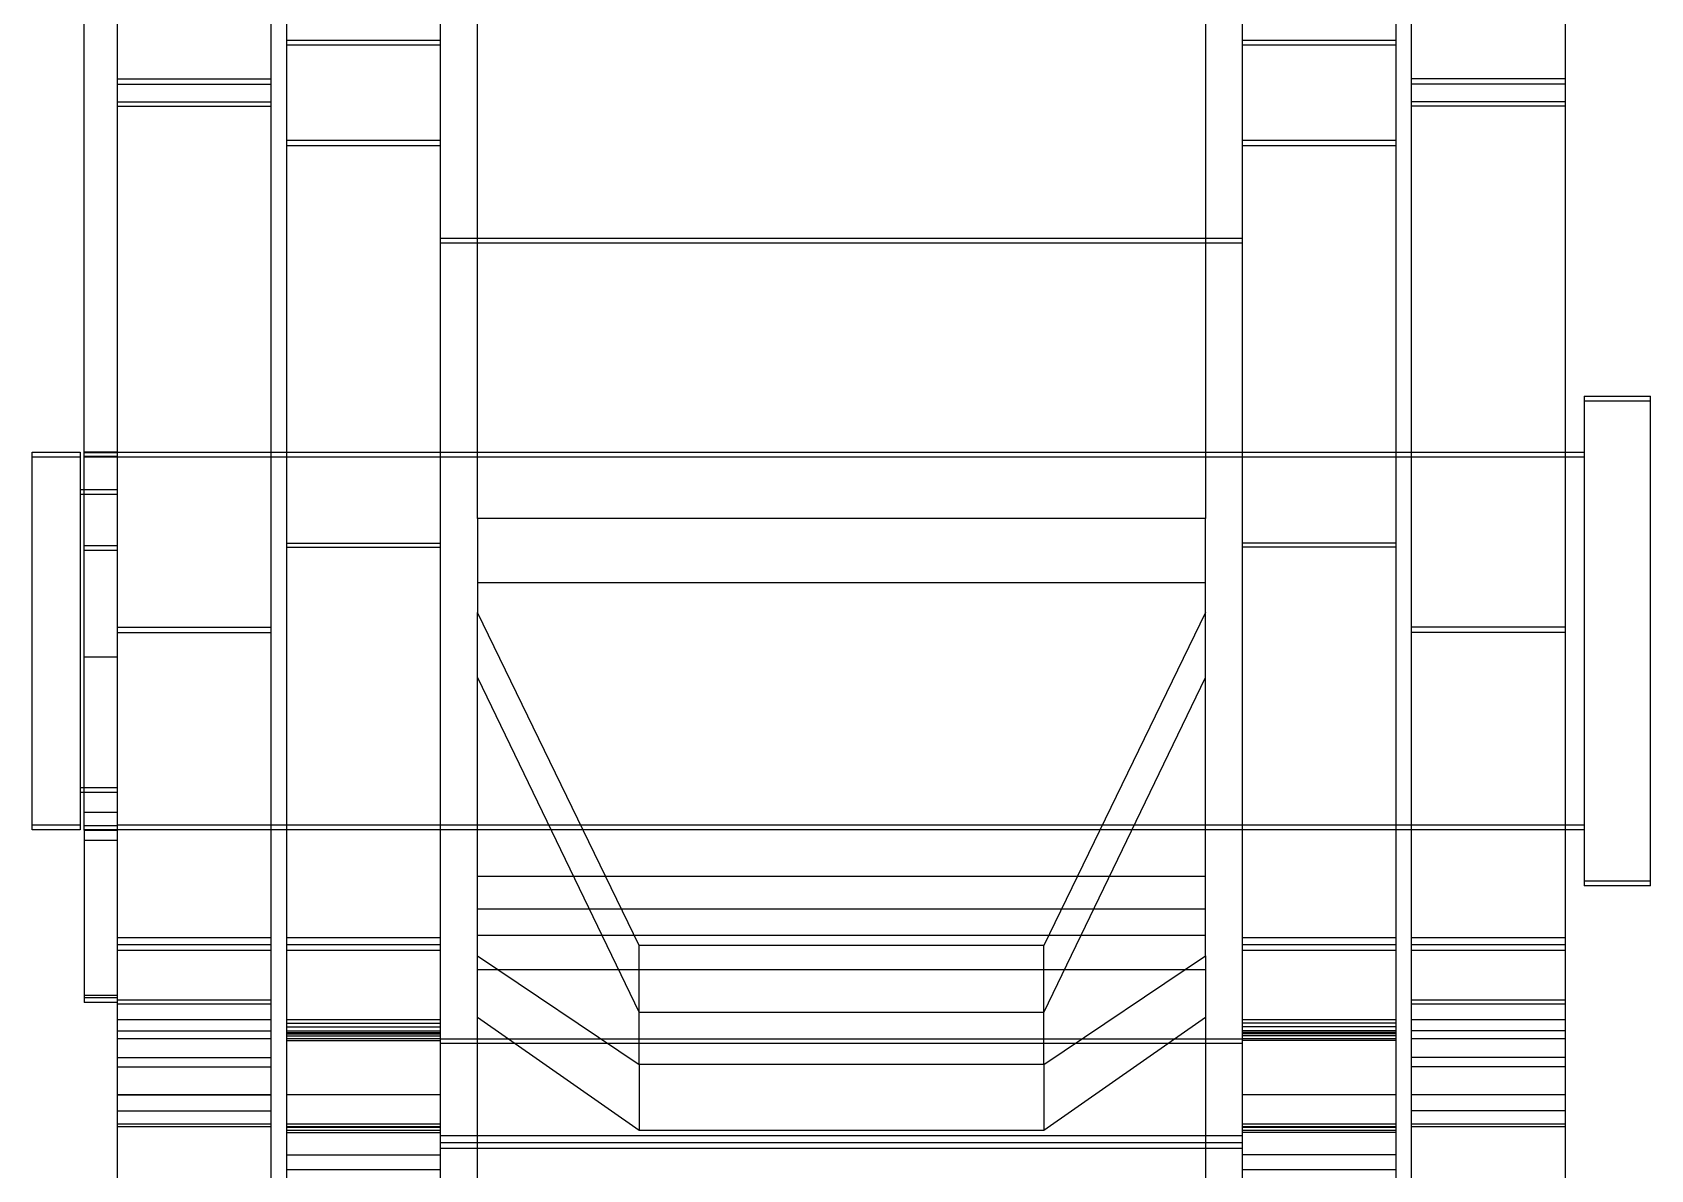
# Model space of a CAD drawing. Header units: metres. Extents: x 0 to 63075, y 0 to 44550.
# Drawn here: x 40583.26 to 40599.26, y 16384.76 to 16396.01 of the extents above; entities that cross this region are included whole.
import ezdxf

# ---------------------------------------------------------------- set-up
doc = ezdxf.new("R2010")
doc.units = ezdxf.units.M
doc.header["$LTSCALE"] = 75
doc.linetypes.add('HIDDEN2', pattern=[4.7625, 3.175, -1.5875])
doc.layers.add('SDM', color=7, linetype='Continuous')
doc.layers.add('ST1', color=7, linetype='HIDDEN2')

# ---------------------------------------------------------------- blocks, each defined once
blk = doc.blocks.new('A$C3224c420')
at = {"layer": 'ST1'}
for p, q in [((295.843, 1455.363), (295.843, 1466.595)), ((297.363, 1455.363), (297.363, 1466.595)), ((308.637, 1455.363), (308.637, 1466.595)), ((310.157, 1455.363), (310.157, 1466.595)), ((297.515, 1454.755), (297.515, 1461.839)), ((299.035, 1454.755), (299.035, 1461.839)), ((306.965, 1454.755), (306.965, 1461.839)), ((308.485, 1454.755), (308.485, 1461.839)), ((310.489, 1447.984), (310.489, 1458.825)), ((299.4, 1457.101), (299.4, 1451.067)), ((306.6, 1451.067), (306.6, 1457.101)), ((299.035, 1455.799), (297.515, 1455.799)), ((299.035, 1455.754), (297.515, 1455.754)), ((308.485, 1455.799), (306.965, 1455.799)), ((308.485, 1455.754), (306.965, 1455.754)), ((295.843, 1455.415), (297.363, 1455.415)), ((295.843, 1455.363), (297.363, 1455.363)), ((295.843, 1449.942), (295.843, 1455.363)), ((297.363, 1449.942), (297.363, 1455.363)), ((310.157, 1455.415), (308.637, 1455.415)), ((310.157, 1455.363), (308.637, 1455.363)), ((308.637, 1449.942), (308.637, 1455.363)), ((310.157, 1449.942), (310.157, 1455.363)), ((295.843, 1455.189), (297.363, 1455.189)), ((295.843, 1455.146), (297.363, 1455.146)), ((310.157, 1455.189), (308.637, 1455.189)), ((310.157, 1455.146), (308.637, 1455.146)), ((297.515, 1444.14), (297.515, 1454.806)), ((297.515, 1454.806), (299.035, 1454.806)), ((297.515, 1454.755), (299.035, 1454.755)), ((299.035, 1444.14), (299.035, 1454.806)), ((306.965, 1454.806), (308.485, 1454.806)), ((306.965, 1444.14), (306.965, 1454.755)), ((306.965, 1454.755), (308.485, 1454.755)), ((308.485, 1444.14), (308.485, 1454.755)), ((306.965, 1453.839), (299.035, 1453.839)), ((306.965, 1453.794), (299.035, 1453.794)), ((295, 1452.232), (295, 1452.277)), ((295.658, 1452.277), (295, 1452.277)), ((295, 1451.881), (295, 1452.232)), ((295.658, 1452.232), (295, 1452.232)), ((295.658, 1452.277), (295.658, 1452.232)), ((295.658, 1452.232), (295.658, 1451.881)), ((295, 1447.435), (295, 1451.881)), ((295.658, 1451.881), (295.658, 1447.435)), ((310.157, 1451.724), (295.658, 1451.724)), ((297.363, 1451.724), (295.843, 1451.724)), ((299.035, 1451.724), (297.515, 1451.724)), ((306.965, 1451.724), (299.035, 1451.724)), ((308.485, 1451.724), (306.965, 1451.724)), ((310.489, 1451.724), (308.637, 1451.724)), ((310.489, 1451.726), (310.157, 1451.726)), ((310.489, 1451.722), (310.157, 1451.722)), ((310.489, 1451.684), (310.157, 1451.684)), ((310.526, 1451.724), (310.526, 1451.679)), ((311, 1451.724), (310.526, 1451.724)), ((311, 1451.679), (311, 1451.724)), ((310.157, 1451.679), (295.658, 1451.679)), ((297.363, 1451.679), (295.843, 1451.679)), ((299.035, 1451.679), (297.515, 1451.679)), ((306.965, 1451.679), (299.035, 1451.679)), ((308.485, 1451.679), (306.965, 1451.679)), ((310.489, 1451.679), (308.637, 1451.679)), ((310.489, 1451.677), (310.157, 1451.677)), ((310.526, 1451.679), (310.526, 1447.989)), ((311, 1451.679), (310.526, 1451.679)), ((311, 1451.409), (311, 1451.679)), ((311, 1447.989), (311, 1451.409)), ((310.526, 1451.355), (310.157, 1451.355)), ((310.526, 1451.31), (310.157, 1451.31)), ((299.4, 1451.067), (306.6, 1451.067)), ((299.4, 1450.138), (299.4, 1451.067)), ((306.6, 1451.067), (306.6, 1450.138)), ((297.515, 1450.825), (299.035, 1450.825)), ((297.515, 1450.784), (299.035, 1450.784)), ((308.485, 1450.825), (306.965, 1450.825)), ((308.485, 1450.784), (306.965, 1450.784)), ((310.489, 1450.801), (310.157, 1450.801)), ((310.489, 1450.755), (310.157, 1450.755)), ((299.4, 1450.433), (306.6, 1450.433)), ((299.4, 1450.138), (301, 1446.845)), ((299.4, 1446.744), (299.4, 1450.138)), ((305, 1446.845), (306.6, 1450.138)), ((306.6, 1446.744), (306.6, 1450.138)), ((295.843, 1449.992), (297.363, 1449.992)), ((295.843, 1449.942), (297.363, 1449.942)), ((295.843, 1443.914), (295.843, 1449.942)), ((297.363, 1443.914), (297.363, 1449.942)), ((310.157, 1449.992), (308.637, 1449.992)), ((310.157, 1449.942), (308.637, 1449.942)), ((308.637, 1443.914), (308.637, 1449.942)), ((310.157, 1443.914), (310.157, 1449.942)), ((310.489, 1449.701), (310.157, 1449.701)), ((301, 1446.182), (299.4, 1449.496)), ((306.6, 1449.496), (305, 1446.182)), ((310.157, 1448.403), (310.526, 1448.403)), ((310.157, 1448.358), (310.526, 1448.358)), ((310.489, 1448.165), (310.157, 1448.165)), ((295.658, 1448.034), (310.157, 1448.034)), ((295.843, 1448.034), (297.363, 1448.034)), ((297.515, 1448.034), (299.035, 1448.034)), ((299.035, 1448.034), (306.965, 1448.034)), ((306.965, 1448.034), (308.485, 1448.034)), ((308.637, 1448.034), (310.157, 1448.034)), ((310.489, 1448.031), (310.157, 1448.031)), ((310.526, 1448.034), (311, 1448.034)), ((295.658, 1447.989), (310.157, 1447.989)), ((295.843, 1447.989), (297.363, 1447.989)), ((297.515, 1447.989), (299.035, 1447.989)), ((299.035, 1447.989), (306.965, 1447.989)), ((306.965, 1447.989), (308.485, 1447.989)), ((308.637, 1447.989), (310.489, 1447.989)), ((310.489, 1447.984), (310.157, 1447.984)), ((310.489, 1447.887), (310.157, 1447.887)), ((310.489, 1447.984), (310.489, 1446.282)), ((310.526, 1447.989), (311, 1447.989)), ((306.6, 1447.529), (299.4, 1447.529)), ((295, 1447.48), (295.658, 1447.48)), ((295, 1447.435), (295.658, 1447.435)), ((299.4, 1447.203), (306.6, 1447.203)), ((297.363, 1446.925), (295.843, 1446.925)), ((299.035, 1446.925), (297.515, 1446.925)), ((306.6, 1446.948), (299.4, 1446.948)), ((308.485, 1446.925), (306.965, 1446.925)), ((310.157, 1446.925), (308.637, 1446.925)), ((297.363, 1446.856), (295.843, 1446.856)), ((297.363, 1446.799), (295.843, 1446.799)), ((299.035, 1446.856), (297.515, 1446.856)), ((299.035, 1446.799), (297.515, 1446.799)), ((301, 1445.667), (299.4, 1446.744)), ((299.4, 1446.744), (299.4, 1441.742)), ((301, 1445.667), (301, 1446.845)), ((301, 1446.845), (305, 1446.845)), ((305, 1445.667), (305, 1446.845)), ((306.6, 1446.744), (305, 1445.667)), ((306.6, 1441.742), (306.6, 1446.744)), ((308.485, 1446.856), (306.965, 1446.856)), ((308.485, 1446.799), (306.965, 1446.799)), ((310.157, 1446.856), (308.637, 1446.856)), ((310.157, 1446.799), (308.637, 1446.799)), ((299.4, 1446.603), (306.6, 1446.603)), ((297.363, 1446.306), (295.843, 1446.306)), ((297.363, 1446.267), (295.843, 1446.267)), ((310.157, 1446.306), (308.637, 1446.306)), ((310.157, 1446.267), (308.637, 1446.267)), ((310.489, 1446.352), (310.157, 1446.352)), ((310.157, 1446.327), (310.489, 1446.327)), ((310.157, 1446.282), (310.489, 1446.282)), ((297.363, 1446.113), (295.843, 1446.113)), ((299.035, 1446.113), (297.515, 1446.113)), ((299.4, 1446.133), (301, 1445.014)), ((301, 1446.182), (305, 1446.182)), ((305, 1445.014), (306.6, 1446.133)), ((308.485, 1446.113), (306.965, 1446.113)), ((310.157, 1446.113), (308.637, 1446.113)), ((295.843, 1446.002), (297.363, 1446.002)), ((297.363, 1445.926), (295.843, 1445.926)), ((297.515, 1446.078), (299.035, 1446.078)), ((297.515, 1446.041), (299.035, 1446.041)), ((297.515, 1446.002), (299.035, 1446.002)), ((297.515, 1445.984), (299.035, 1445.984)), ((297.515, 1445.97), (299.035, 1445.97)), ((297.515, 1445.95), (299.035, 1445.95)), ((299.035, 1445.926), (297.515, 1445.926)), ((308.485, 1446.078), (306.965, 1446.078)), ((308.485, 1446.041), (306.965, 1446.041)), ((308.485, 1446.002), (306.965, 1446.002)), ((308.485, 1445.984), (306.965, 1445.984)), ((308.485, 1445.97), (306.965, 1445.97)), ((308.485, 1445.95), (306.965, 1445.95)), ((308.485, 1445.926), (306.965, 1445.926)), ((310.157, 1446.002), (308.637, 1446.002)), ((310.157, 1445.926), (308.637, 1445.926)), ((297.515, 1445.906), (299.035, 1445.906)), ((299.035, 1445.919), (306.965, 1445.919)), ((299.035, 1445.874), (306.965, 1445.874)), ((308.485, 1445.906), (306.965, 1445.906)), ((295.843, 1445.738), (297.363, 1445.738)), ((295.843, 1445.645), (297.363, 1445.645)), ((301, 1445.667), (305, 1445.667)), ((301, 1445.667), (301, 1445.014)), ((305, 1445.667), (305, 1445.014)), ((310.157, 1445.738), (308.637, 1445.738)), ((310.157, 1445.645), (308.637, 1445.645)), ((297.363, 1445.371), (295.843, 1445.371)), ((295.843, 1445.367), (297.363, 1445.367)), ((299.035, 1445.371), (297.515, 1445.371)), ((308.485, 1445.371), (306.965, 1445.371)), ((310.157, 1445.371), (308.637, 1445.371)), ((310.157, 1445.367), (308.637, 1445.367)), ((295.843, 1445.209), (297.363, 1445.209)), ((310.157, 1445.209), (308.637, 1445.209)), ((295.843, 1445.078), (297.363, 1445.078)), ((297.363, 1445.054), (295.843, 1445.054)), ((297.515, 1445.078), (299.035, 1445.078)), ((299.035, 1445.054), (297.515, 1445.054)), ((297.515, 1445.043), (299.035, 1445.043)), ((297.515, 1445.014), (299.035, 1445.014)), ((297.515, 1444.996), (299.035, 1444.996)), ((306.965, 1444.965), (299.035, 1444.965)), ((301, 1445.014), (305, 1445.014)), ((306.965, 1445.078), (308.485, 1445.078)), ((308.485, 1445.054), (306.965, 1445.054)), ((306.965, 1445.043), (308.485, 1445.043)), ((306.965, 1445.014), (308.485, 1445.014)), ((308.485, 1444.996), (306.965, 1444.996)), ((308.637, 1445.078), (310.157, 1445.078)), ((310.157, 1445.054), (308.637, 1445.054)), ((306.965, 1444.896), (299.035, 1444.896)), ((306.965, 1444.839), (299.035, 1444.839)), ((297.515, 1444.773), (299.035, 1444.773)), ((308.485, 1444.773), (306.965, 1444.773)), ((299.035, 1444.628), (297.515, 1444.628)), ((308.485, 1444.628), (306.965, 1444.628))]:
    blk.add_line(p, q, dxfattribs=at)

msp = doc.modelspace()

# ---------------------------------------------------------------- block references
at = {"layer": 'SDM', "xscale": -1}
msp.add_blockref('A$C3224c420', (40894.255, 14940.137), dxfattribs=at)

doc.saveas('drawing.dxf')
